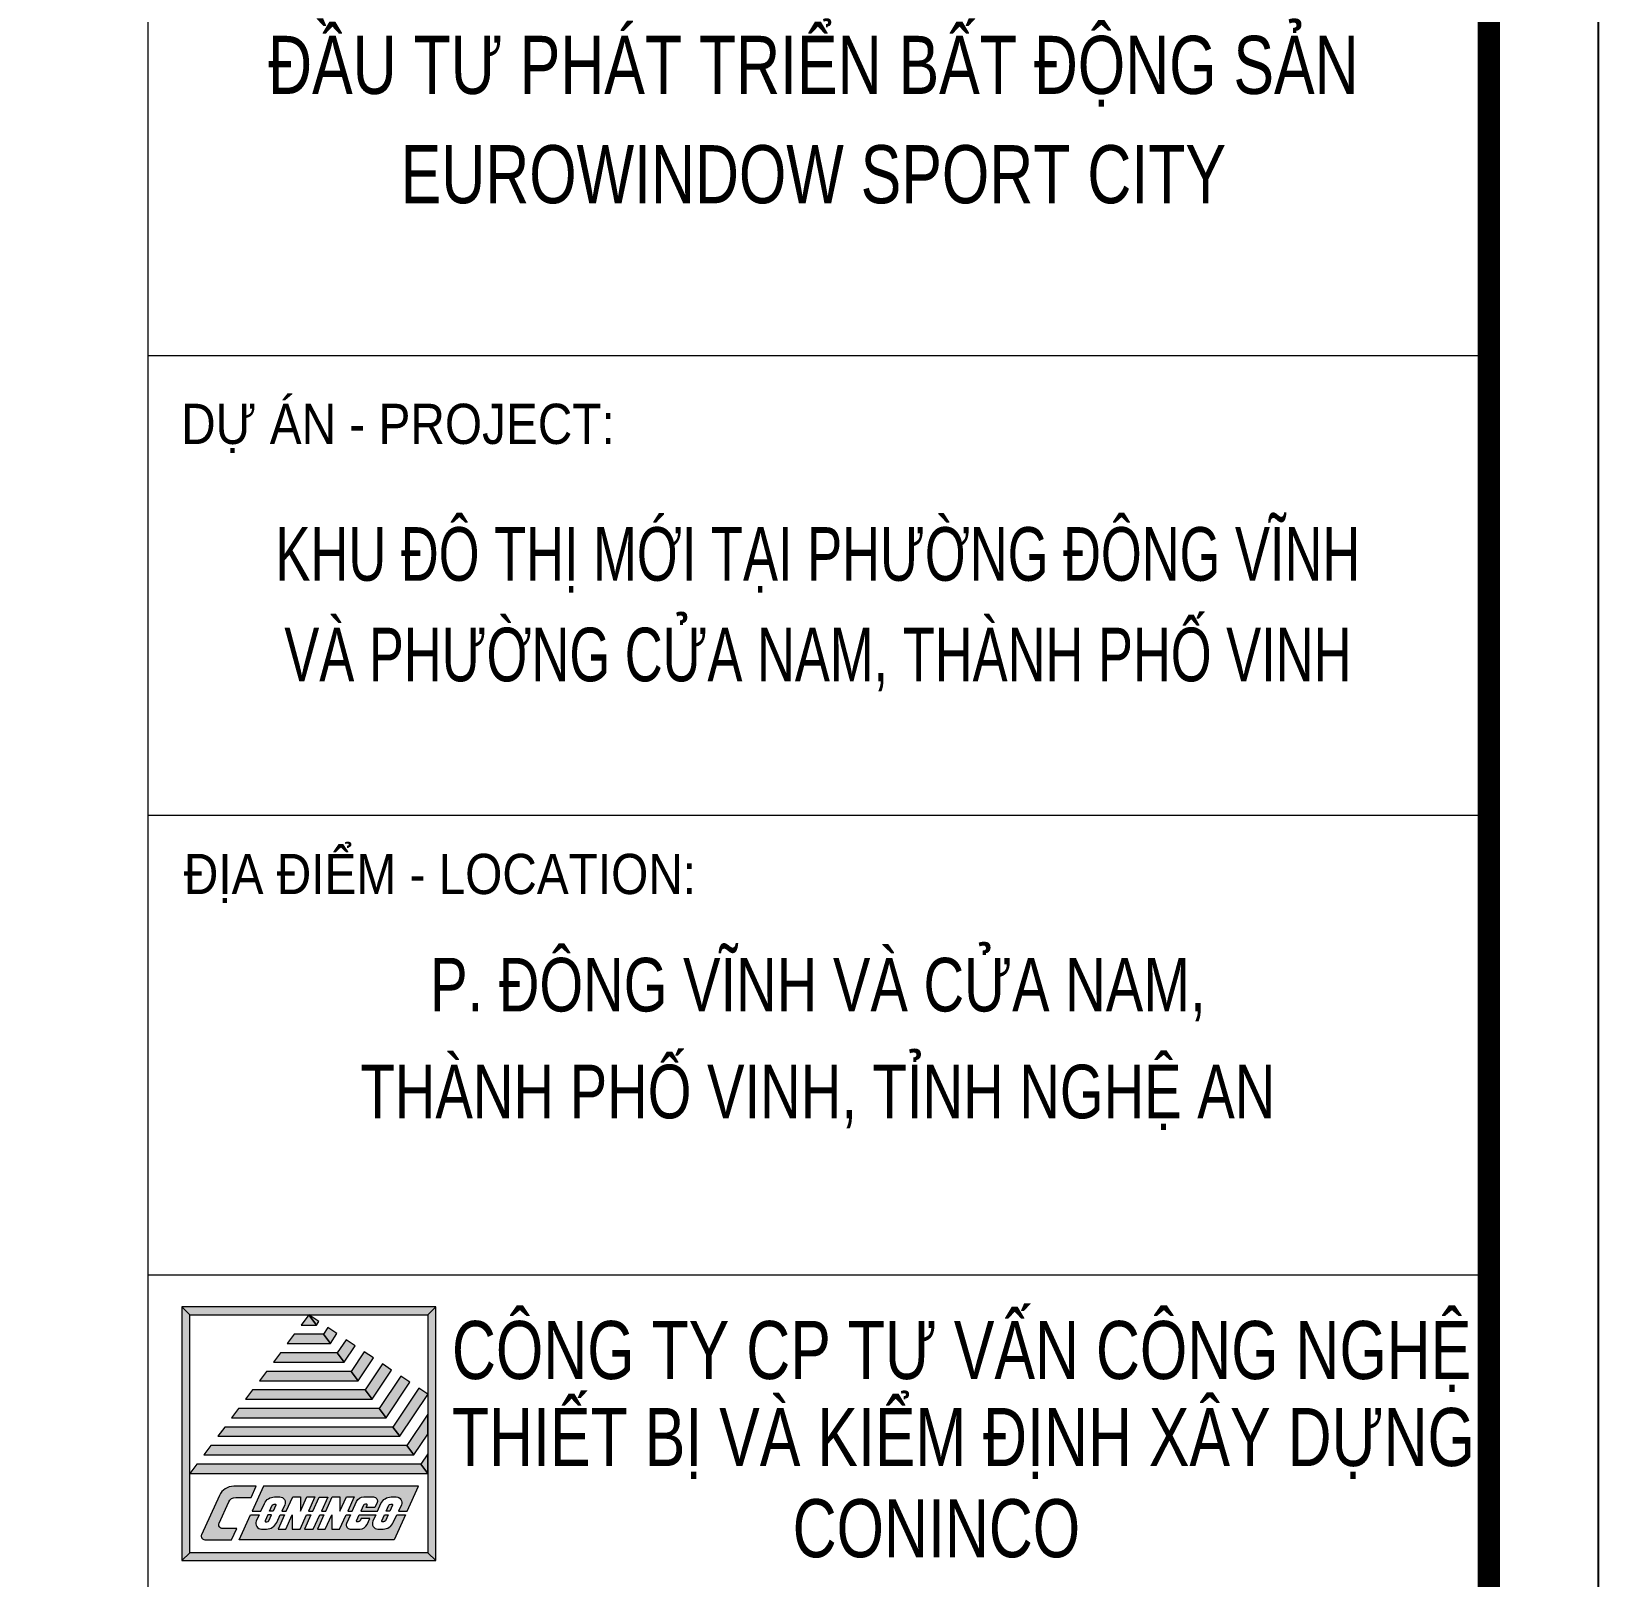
# Model space of a CAD drawing. Header units: metres. Extents: x 568006 to 1139366, y 2064802 to 4131555.
# Drawn here: x 570050 to 570201.5, y 2065868.1 to 2066017.6 of the extents above; entities that cross this region are included whole.
import ezdxf
from ezdxf.enums import TextEntityAlignment as Align
from ezdxf.xclip import XClip

# ---------------------------------------------------------------- set-up
doc = ezdxf.new("R2010")
doc.units = ezdxf.units.M
doc.header["$XCLIPFRAME"] = 0
doc.linetypes.add('ACAD_ISO10W100', pattern=[18.5, 12, -3, 0.5, -3])
doc.linetypes.add('CENTER', pattern=[2, 1.25, -0.25, 0.25, -0.25])
doc.layers.get('0').update_dxf_attribs({"linetype": 'CONTINUOUS'})
doc.layers.get('DEFPOINTS').update_dxf_attribs({"color": 152, "linetype": 'CONTINUOUS'})
for name, color, linetype, lineweight in [('A-KY HIEU', 34, 'CONTINUOUS', 20), ('A-TEXT', 7, 'CONTINUOUS', 18), ('E- RANH GIOI', 1, 'CENTER', 13), ('hung-demlonha', 7, 'CONTINUOUS', 15)]:
    doc.layers.add(name, color=color, linetype=linetype, lineweight=lineweight)
doc.layers.add('ghi_chu', color=7, linetype='CONTINUOUS')
doc.layers.add('TimDg', color=222, linetype='CONTINUOUS')
doc.styles.add('ARIAL', font='arial.ttf', dxfattribs={"height": 5})
doc.styles.add('QH1', font='arialbd.ttf', dxfattribs={"width": 0.8})

# ---------------------------------------------------------------- blocks, each defined once
blk = doc.blocks.new('A$C4EFA0292')
h = blk.add_hatch(color=0)
h.paths.add_polyline_path([(-0.3, 4.288), (0.3, 4.288), (0, 4.687)])
h.paths.add_polyline_path([(0.392, 4.426), (0, 4.687), (0.3, 4.288)])
h.paths.add_polyline_path([(4.687, 4.687), (5, 5), (-5, 5), (-4.688, 4.687)])
h.paths.add_polyline_path([(4.687, -4.688), (5, -5), (5, 5), (4.687, 4.687)])
h.paths.add_polyline_path([(-4.688, 4.687), (-5, 5), (-5, -5), (-4.688, -4.688)])
h.paths.add_polyline_path([(5, -5), (4.687, -4.688), (-4.688, -4.688), (-5, -5)])
h.paths.add_polyline_path([(0.34, -3.755), (0.593, -3.2), (0.427, -3.2), (0.17, -3.763), (-0.173, -3.763), (0.084, -3.2), (-0.088, -3.2), (-0.341, -3.755), (-0.651, -3.755), (-0.651, -3.201), (-0.904, -3.755), (-1.213, -3.755), (-0.96, -3.2), (-1.132, -3.2), (-1.268, -3.499, -0.293611), (-1.666, -3.755), (-1.872, -3.755, -0.546059), (-2.071, -3.445), (-1.959, -3.2), (-2.303, -3.2), (-2.749, -4.177), (3.361, -4.177), (3.807, -3.2), (3.464, -3.2), (3.327, -3.499, -0.293611), (2.929, -3.755), (2.723, -3.755, -0.546059), (2.524, -3.445), (2.636, -3.2), (1.98, -3.2), (1.873, -3.434, 0.750604), (1.914, -3.469, 0.385557), (2.018, -3.425), (2.06, -3.333), (2.404, -3.333), (2.294, -3.572, -0.293611), (2.01, -3.755), (1.626, -3.755, -0.546059), (1.484, -3.534), (1.637, -3.2), (1.465, -3.2), (1.212, -3.755), (0.902, -3.755), (0.902, -3.201), (0.649, -3.755)])
h.paths.add_polyline_path([(-1.785, -2.068), (-2.231, -3.044), (-1.888, -3.044), (-1.751, -2.745, -0.293611), (-1.353, -2.489), (-1.147, -2.489, -0.546059), (-0.948, -2.799), (-1.06, -3.044), (-0.888, -3.044), (-0.635, -2.489), (-0.326, -2.489), (-0.326, -3.044), (-0.073, -2.489), (0.237, -2.489), (-0.017, -3.044), (0.155, -3.044), (0.405, -2.497), (0.748, -2.497), (0.499, -3.044), (0.665, -3.044), (0.918, -2.489), (1.227, -2.489), (1.227, -3.044), (1.48, -2.489), (1.79, -2.489), (1.536, -3.044), (1.708, -3.044), (1.878, -2.672, -0.293611), (2.162, -2.489), (2.546, -2.489, -0.546059), (2.688, -2.711), (2.596, -2.911), (2.253, -2.911), (2.299, -2.811, 0.750604), (2.258, -2.775, 0.385557), (2.154, -2.82), (2.052, -3.044), (2.708, -3.044), (2.844, -2.745, -0.293611), (3.242, -2.489), (3.448, -2.489, -0.546059), (3.647, -2.799), (3.535, -3.044), (3.879, -3.044), (4.325, -2.068)])
h.paths.add_polyline_path([(-2.279, -2.505), (-2.079, -2.068), (-2.959, -2.068, 0.293611), (-3.521, -2.429), (-4.229, -3.978, 0.546059), (-4.101, -4.177), (-3.043, -4.177), (-2.843, -3.739), (-3.396, -3.739, -0.546059), (-3.538, -3.518), (-3.159, -2.688, -0.293611), (-2.874, -2.505)])
h.paths.add_polyline_path([(-1.442, -2.82), (-1.544, -3.044), (-1.404, -3.044), (-1.297, -2.811, 0.750604), (-1.338, -2.775, 0.385557)])
h.paths.add_polyline_path([(-1.475, -3.2), (-1.616, -3.2), (-1.722, -3.434, 0.750604), (-1.681, -3.469, 0.385557), (-1.577, -3.425)], flags=17)
h.paths.add_polyline_path([(3.298, -2.811, 0.750604), (3.257, -2.775, 0.385557), (3.153, -2.82), (3.051, -3.044), (3.192, -3.044)], flags=17)
h.paths.add_polyline_path([(3.12, -3.2), (2.98, -3.2), (2.873, -3.434, 0.750604), (2.914, -3.469, 0.385557), (3.018, -3.425)], flags=17)
h.paths.add_polyline_path([(4.687, -1.563), (4.413, -1.197), (-4.413, -1.197), (-4.688, -1.563)])
h.paths.add_polyline_path([(4.687, -0.786), (4.413, -1.197), (4.687, -1.563)])
h.paths.add_polyline_path([(4.687, -0.009), (4.687, 0.768), (3.865, -0.466), (4.139, -0.831)])
h.paths.add_polyline_path([(-3.865, -0.466), (-4.139, -0.831), (4.139, -0.831), (3.865, -0.466)])
h.paths.add_polyline_path([(3.591, -0.1), (3.316, 0.266), (-3.316, 0.266), (-3.591, -0.1)])
h.paths.add_polyline_path([(3.591, -0.1), (4.687, 1.545), (4.687, 1.562), (4.337, 1.796), (3.316, 0.266)])
h.paths.add_polyline_path([(3.978, 2.035), (3.62, 2.274), (2.768, 0.997), (3.042, 0.631)])
h.paths.add_polyline_path([(3.042, 0.631), (2.768, 0.997), (-2.768, 0.997), (-3.042, 0.631)])
h.paths.add_polyline_path([(2.494, 1.362), (2.22, 1.728), (-2.22, 1.728), (-2.494, 1.362)])
h.paths.add_polyline_path([(2.494, 1.362), (3.261, 2.513), (2.902, 2.753), (2.22, 1.728)])
h.paths.add_polyline_path([(1.945, 2.094), (2.544, 2.992), (2.185, 3.231), (1.671, 2.459)])
h.paths.add_polyline_path([(-1.671, 2.459), (-1.945, 2.094), (1.945, 2.094), (1.671, 2.459)])
h.paths.add_polyline_path([(1.827, 3.47), (1.468, 3.709), (1.123, 3.191), (1.397, 2.825)])
h.paths.add_polyline_path([(1.397, 2.825), (1.123, 3.191), (-1.123, 3.191), (-1.397, 2.825)])
h.paths.add_polyline_path([(0.848, 3.556), (1.109, 3.948), (0.751, 4.187), (0.574, 3.922)])
h.paths.add_polyline_path([(0.848, 3.556), (0.574, 3.922), (-0.574, 3.922), (-0.848, 3.556)])
at = {"color": 0}
for points in [[(5, 5), (-5, 5), (-4.688, 4.687), (4.687, 4.687), (5, 5)], [(-4.688, 4.687), (-5, 5), (-5, -5), (-4.688, -4.688), (-4.688, 4.687)], [(5, 5), (4.687, 4.687), (4.687, -4.688), (5, -5), (5, 5)], [(0, 4.687), (-0.3, 4.288), (0.3, 4.288), (0, 4.687)], [(0.392, 4.426), (0, 4.687), (0.3, 4.288), (0.392, 4.426)], [(0.574, 3.922), (-0.574, 3.922), (-0.848, 3.556), (0.848, 3.556), (0.574, 3.922)], [(1.109, 3.948), (0.751, 4.187), (0.574, 3.922), (0.848, 3.556), (1.109, 3.948)], [(1.827, 3.47), (1.468, 3.709), (1.123, 3.191), (1.397, 2.825), (1.827, 3.47)], [(1.123, 3.191), (-1.123, 3.191), (-1.397, 2.825), (1.397, 2.825), (1.123, 3.191)], [(2.544, 2.992), (2.185, 3.231), (1.671, 2.459), (1.945, 2.094), (2.544, 2.992)], [(3.261, 2.513), (2.902, 2.753), (2.22, 1.728), (2.494, 1.362), (3.261, 2.513)], [(1.671, 2.459), (-1.671, 2.459), (-1.945, 2.094), (1.945, 2.094), (1.671, 2.459)], [(3.978, 2.035), (3.62, 2.274), (2.768, 0.997), (3.042, 0.631), (3.978, 2.035)], [(2.22, 1.728), (-2.22, 1.728), (-2.494, 1.362), (2.494, 1.362), (2.22, 1.728)], [(4.687, 1.545), (4.687, 1.562), (4.337, 1.796), (3.316, 0.266), (3.591, -0.1), (4.687, 1.545)], [(2.768, 0.997), (-2.768, 0.997), (-3.042, 0.631), (3.042, 0.631), (2.768, 0.997)], [(4.687, -0.009), (4.687, 0.768), (3.865, -0.466), (4.139, -0.831), (4.687, -0.009)], [(3.316, 0.266), (-3.316, 0.266), (-3.591, -0.1), (3.591, -0.1), (3.316, 0.266)], [(3.865, -0.466), (-3.865, -0.466), (-4.139, -0.831), (4.139, -0.831), (3.865, -0.466)], [(4.413, -1.197), (-4.413, -1.197), (-4.688, -1.563), (4.687, -1.563), (4.413, -1.197)], [(4.687, -0.786), (4.413, -1.197), (4.687, -1.563), (4.687, -0.786)], [(4.687, -4.688), (-4.688, -4.688), (-5, -5), (5, -5), (4.687, -4.688)]]:
    blk.add_lwpolyline(points, close=True, dxfattribs=at)
for points in [[(-2.079, -2.068), (-2.959, -2.068, 0.293611), (-3.521, -2.429), (-4.229, -3.978, 0.546059), (-4.101, -4.177), (-3.043, -4.177), (-2.843, -3.739), (-3.396, -3.739, -0.546059), (-3.538, -3.518), (-3.159, -2.688, -0.293611), (-2.874, -2.505), (-2.279, -2.505), (-2.079, -2.068)], [(4.325, -2.068), (-1.785, -2.068), (-2.231, -3.044), (-1.888, -3.044), (-1.751, -2.745, -0.293611), (-1.353, -2.489), (-1.147, -2.489, -0.546059), (-0.948, -2.799), (-1.06, -3.044), (-0.888, -3.044), (-0.635, -2.489), (-0.326, -2.489), (-0.326, -3.044), (-0.073, -2.489), (0.237, -2.489), (-0.017, -3.044), (0.155, -3.044), (0.405, -2.497), (0.748, -2.497), (0.499, -3.044), (0.665, -3.044), (0.918, -2.489), (1.227, -2.489), (1.227, -3.044), (1.48, -2.489), (1.79, -2.489), (1.536, -3.044), (1.708, -3.044), (1.878, -2.672, -0.293611), (2.162, -2.489), (2.546, -2.489, -0.546059), (2.688, -2.711), (2.596, -2.911), (2.253, -2.911), (2.299, -2.811, 0.546059), (2.273, -2.771), (2.231, -2.771, 0.293611), (2.154, -2.82), (2.052, -3.044), (2.708, -3.044), (2.844, -2.745, -0.293611), (3.242, -2.489), (3.448, -2.489, -0.546059), (3.647, -2.799), (3.535, -3.044), (3.879, -3.044), (4.325, -2.068)], [(-1.323, -2.771, -0.546059), (-1.297, -2.811), (-1.404, -3.044), (-1.544, -3.044), (-1.442, -2.82, -0.293611), (-1.365, -2.771), (-1.323, -2.771, -0.546059)], [(3.273, -2.771, -0.546059), (3.298, -2.811), (3.192, -3.044), (3.051, -3.044), (3.153, -2.82, -0.293611), (3.23, -2.771), (3.273, -2.771, -0.546059)], [(1.899, -3.474, -0.546059), (1.873, -3.434), (1.98, -3.2), (2.636, -3.2), (2.524, -3.445, 0.546059), (2.723, -3.755), (2.929, -3.755, 0.293611), (3.327, -3.499), (3.464, -3.2), (3.807, -3.2), (3.361, -4.177), (-2.749, -4.177), (-2.303, -3.2), (-1.959, -3.2), (-2.071, -3.445, 0.546059), (-1.872, -3.755), (-1.666, -3.755, 0.293611), (-1.268, -3.499), (-1.132, -3.2), (-0.96, -3.2), (-1.213, -3.755), (-0.904, -3.755), (-0.651, -3.201), (-0.651, -3.755), (-0.341, -3.755), (-0.088, -3.2), (0.084, -3.2), (-0.173, -3.763), (0.17, -3.763), (0.427, -3.2), (0.593, -3.2), (0.34, -3.755), (0.649, -3.755), (0.902, -3.201), (0.902, -3.755), (1.212, -3.755), (1.465, -3.2), (1.637, -3.2), (1.484, -3.534, 0.546059), (1.626, -3.755), (2.01, -3.755, 0.293611), (2.294, -3.572), (2.404, -3.333), (2.06, -3.333), (2.018, -3.425, -0.293611), (1.942, -3.474), (1.899, -3.474, -0.546059)], [(-1.475, -3.2), (-1.616, -3.2), (-1.722, -3.434, 0.546055), (-1.697, -3.474, 0.000001), (-1.697, -3.474, 0.000002), (-1.697, -3.474), (-1.697, -3.474), (-1.654, -3.474, 0.293611), (-1.577, -3.425), (-1.475, -3.2)], [(2.899, -3.474, -0.546059), (2.873, -3.434), (2.98, -3.2), (3.12, -3.2), (3.018, -3.425, -0.293611), (2.941, -3.474), (2.899, -3.474, -0.546059)]]:
    blk.add_lwpolyline(points, format="xyb", close=True, dxfattribs=at)
blk = doc.blocks.new('A$C33BC4D2A')
at = {"layer": 'A-KY HIEU', "color": 0}
for p, q in [((353.662, -4.903), (353.662, -292.097)), ((353.662, -104.041), (414.985, -104.041)), ((353.662, -125.066), (414.985, -125.066)), ((353.662, -125.066), (414.985, -125.066)), ((353.662, -146.091), (414.985, -146.091))]:
    blk.add_line(p, q, dxfattribs=at)
at = {"layer": 'A-KY HIEU', "color": 0, "const_width": 1.022}
blk.add_lwpolyline([(14.345, -292.097), (14.345, -4.903), (414.985, -4.903), (414.985, -292.097)], close=True, dxfattribs=at)
at = {"layer": 'DEFPOINTS', "color": 125}
blk.add_lwpolyline([(0, -297), (420, -297), (420, 0), (0, 0)], close=True, dxfattribs=at)
at = {"layer": 'A-KY HIEU', "lineweight": -3, "xscale": 1.160142688442082, "yscale": 1.160142688442082, "zscale": 1.160142688442082}
blk.add_blockref('A$C4EFA0292', (361.025, -153.362), dxfattribs=at)
at = {"layer": 'A-TEXT', "style": 'ARIAL'}
for s, height, width, p in [('ĐẦU TƯ PHÁT TRIỂN BẤT ĐỘNG SẢN', 2.6573, 0.75, (384.094, -92.084)), ('EUROWINDOW SPORT CITY', 2.6573, 0.75, (384.094, -97.084)), ('KHU ĐÔ THỊ MỚI TẠI PHƯỜNG ĐÔNG VĨNH', 2.4529, 0.7, (384.302, -114.349)), ('VÀ PHƯỜNG CỬA NAM, THÀNH PHỐ VINH', 2.4529, 0.7, (384.302, -118.948)), ('P. ĐÔNG VĨNH VÀ CỬA NAM,', 2.4529, 0.75, (384.302, -134.048)), ('THÀNH PHỐ VINH, TỈNH NGHỆ AN', 2.4529, 0.75, (384.302, -138.934))]:
    blk.add_text(s, height=height, dxfattribs=dict(at, width=width)).set_placement(p, align=Align.CENTER)
at = {"layer": 'A-TEXT', "style": 'ARIAL', "width": 0.85}
for s, p in [('DỰ ÁN - PROJECT:', (355.187, -107.173)), ('ĐỊA ĐIỂM - LOCATION:', (355.309, -127.758))]:
    blk.add_text(s, height=1.83967, dxfattribs=at).set_placement(p, align=Align.MIDDLE_LEFT)
at = {"layer": 'A-TEXT', "style": 'ARIAL', "width": 0.75}
for s, p in [('CÔNG TY CP TƯ VẤN CÔNG NGHỆ', (367.569, -150.859)), ('THIẾT BỊ VÀ KIỂM ĐỊNH XÂY DỰNG', (367.569, -154.837)), ('CONINCO', (383.147, -159.009))]:
    blk.add_text(s, height=2.6573, dxfattribs=at).set_placement(p)
blk = doc.blocks.new('tmbc_khub')
at = {"layer": 'TimDg', "linetype": 'ACAD_ISO10W100', "ltscale": 0.75}
blk.add_lwpolyline([(507.546, 381.621), (291.324, 260.971), (120.566, 161.757, -0.0506838), (-63.655, 78.367), (-512.602, -72.298), (-676.954, -124.133)], format="xyb", dxfattribs=at)
blk.add_lwpolyline([(-9.753, 202.992), (227.16, 340.827)], dxfattribs=at)
at = {"layer": 'hung-demlonha', "color": 7, "ltscale": 5, "style": 'QH1', "width": 0.65}
for tag, p in [('BT04', (-109.598, 191.643)), ('BT06', (-305.798, 171.199)), ('BT05', (-282.572, 137.244))]:
    blk.add_attdef(tag, text='', height=3.96, rotation=0, dxfattribs=at).set_placement(p, align=Align.CENTER)

msp = doc.modelspace()

# ---------------------------------------------------------------- block references
at = {"layer": 'E- RANH GIOI', "extrusion": (-2.4685e-06, 4.62064e-06, 1), "xscale": 2.114336868039268, "yscale": 2.114336868039268, "zscale": 2.114336868039268}
msp.add_blockref('A$C33BC4D2A', (569313.5, 2066206.27, 8.14), dxfattribs=at)

# ---------------------------------------------------------------- next in the draw order: block references
at = {"layer": 'ghi_chu'}
ref = msp.add_blockref('tmbc_khub', (569922.19, 2065693.82), dxfattribs=at)
XClip(ref).set_block_clipping_path([(-391.9901366149, 0), (0, 477.830198009)])

doc.saveas('drawing.dxf')
